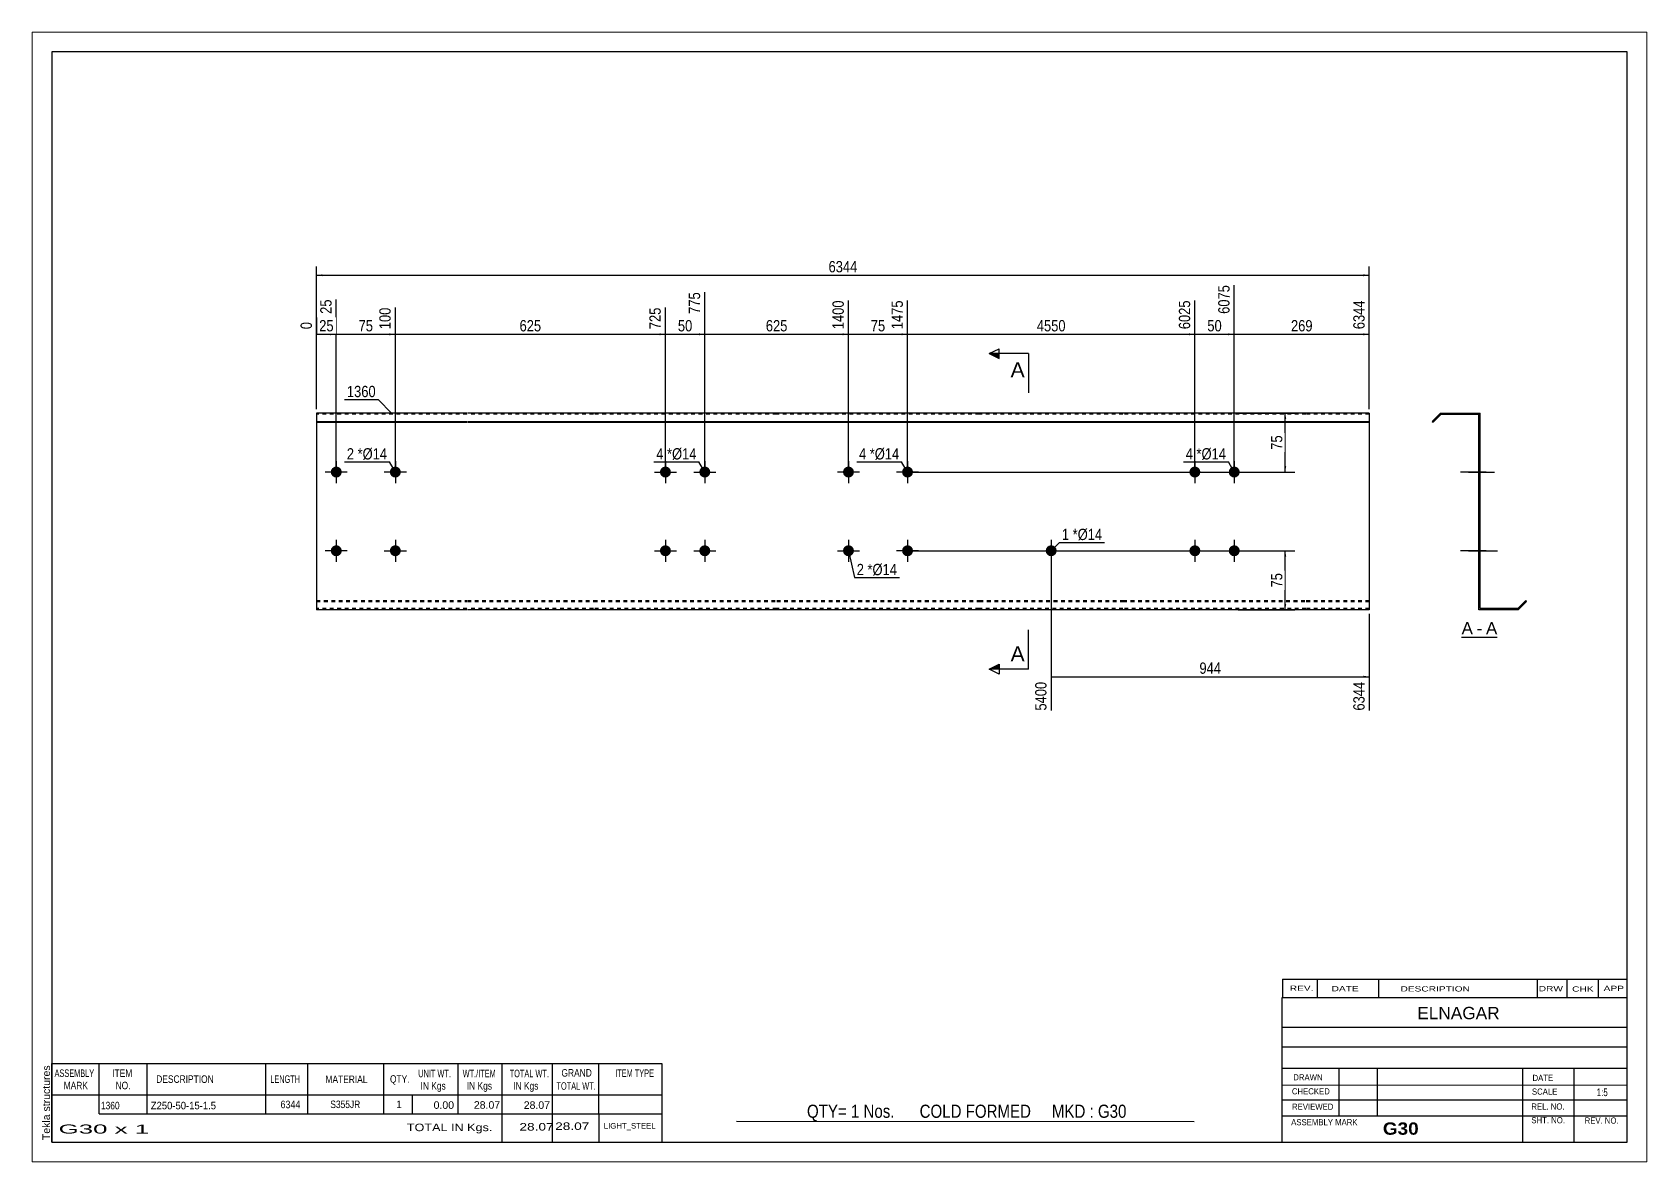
# Paper-space layout 'Layout1' of a CAD drawing. Header units: millimetres. Extents: x 0 to 410, y 0 to 287.
# The model-space entities are those that its viewports show. They can reach past a viewport. Long polylines and large blocks are cut down to what shows.
import ezdxf

# ---------------------------------------------------------------- set-up
doc = ezdxf.new("R2010")
doc.units = ezdxf.units.MM
doc.linetypes.add('DXK_LINE_DOT1', pattern=[1.8814, 0.9407, -0.9407])
doc.layers.add('Viewport layer', color=7, linetype='Continuous', plot=False)
doc.styles.add('Arial', font='ARIAL.TTF', dxfattribs={"height": 0.2})
doc.styles.add('Arial Bold', font='ARIALBD.TTF', dxfattribs={"height": 0.2})
doc.styles.add('Arial Narrow', font='ARIALN.TTF', dxfattribs={"height": 0.2})

# ---------------------------------------------------------------- blocks, each defined once
blk = doc.blocks.new('Unknown-629090325-1647')
at = {"color": 5, "linetype": 'Continuous'}
for p, q in [((332.8, 116.75), (-67.2, 116.75)), ((-67.2, 116.75), (-67.2, -160.25)), ((332.8, -160.25), (332.8, 116.75)), ((-67.2, -160.25), (332.8, -160.25))]:
    blk.add_line(p, q, dxfattribs=at)
at = {"color": 174, "linetype": 'Continuous', "style": 'Arial'}
blk.add_text('Tekla structures', height=1.9102, rotation=90, dxfattribs=at).set_placement((-67.7, -159.75))
blk = doc.blocks.new('Unknown-629090325-12 - 1232')
at = {"color": 7, "linetype": 'Continuous'}
blk.add_line((290.8, -31.95), (299.83, -31.95), dxfattribs=at)
at = {"color": 0, "linetype": 'Continuous'}
blk.add_wipeout([(293.65, -31.2), (293.65, -28), (290.8, -28), (290.8, -31.2)], dxfattribs=at)
blk.add_wipeout([(296.03, -31.2), (296.03, -28), (294.61, -28), (294.61, -31.2)], dxfattribs=at)
at = {"color": 96, "linetype": 'Continuous', "style": 'Arial'}
blk.add_text('A', height=3.06, dxfattribs=at).set_placement((290.8, -31.2))
at = {"color": 0, "linetype": 'Continuous'}
blk.add_wipeout([(299.83, -31.2), (299.83, -28), (296.99, -28), (296.99, -31.2)], dxfattribs=at)
at = {"color": 96, "linetype": 'Continuous', "style": 'Arial'}
for s, p in [('A', (296.99, -31.2)), ('-', (294.61, -31.2))]:
    blk.add_text(s, height=3.06, dxfattribs=at).set_placement(p)
blk = doc.blocks.new('Bolt-629090325-1223 - 1203')
at = {"linetype": 'Continuous'}
blk.add_hatch(color=3, dxfattribs=at).paths.add_polyline_path([(21.4, 10, -1), (18.6, 10, -1)])
at = {"color": 3, "linetype": 'Continuous'}
for p, q in [((20, 12.8), (20, 7.2)), ((22.8, 10), (17.2, 10))]:
    blk.add_line(p, q, dxfattribs=at)
blk = doc.blocks.new('Part-629090325-1218 - 1203')
at = {"color": 2, "linetype": 'Continuous'}
for p, q in [((0, 25), (0, -25)), ((38.19, 25), (0, 25)), ((70.29, 25), (38.29, 25)), ((116.78, 25), (70.39, 25)), ((168.27, 25), (116.88, 25)), ((204.76, 25), (168.37, 25)), ((251.25, 25), (204.86, 25)), ((267.35, 25), (251.35, 25)), ((267.35, 25), (267.35, -25)), ((0, 22.88), (38.19, 22.88)), ((0, 22.67), (38.19, 22.67)), ((38.29, 22.88), (70.29, 22.88)), ((38.29, 22.67), (70.29, 22.67)), ((70.39, 22.88), (116.78, 22.88)), ((70.39, 22.67), (116.78, 22.67)), ((116.88, 22.88), (168.27, 22.88)), ((116.88, 22.67), (168.27, 22.67)), ((168.37, 22.88), (204.76, 22.88)), ((168.37, 22.67), (204.76, 22.67)), ((204.86, 22.88), (251.25, 22.88)), ((204.86, 22.67), (251.25, 22.67)), ((251.35, 22.88), (267.35, 22.88)), ((251.35, 22.67), (267.35, 22.67)), ((38.19, -25), (0, -25)), ((70.29, -25), (38.29, -25)), ((116.78, -25), (70.39, -25)), ((168.27, -25), (116.88, -25)), ((204.76, -25), (168.37, -25)), ((251.25, -25), (204.86, -25)), ((267.35, -25), (251.35, -25))]:
    blk.add_line(p, q, dxfattribs=at)
at = {"color": 7, "linetype": 'DXK_LINE_DOT1'}
for p, q in [((38.19, 24.7), (0, 24.7)), ((70.29, 24.7), (38.29, 24.7)), ((116.78, 24.7), (70.39, 24.7)), ((168.27, 24.7), (116.88, 24.7)), ((204.76, 24.7), (168.37, 24.7)), ((251.25, 24.7), (204.86, 24.7)), ((267.35, 24.7), (251.35, 24.7)), ((0, -22.67), (38.19, -22.67)), ((0, -22.88), (38.19, -22.88)), ((38.29, -22.67), (70.29, -22.67)), ((38.29, -22.88), (70.29, -22.88)), ((70.39, -22.67), (116.78, -22.67)), ((70.39, -22.88), (116.78, -22.88)), ((116.88, -22.67), (168.27, -22.67)), ((116.88, -22.88), (168.27, -22.88)), ((168.37, -22.67), (204.76, -22.67)), ((168.37, -22.88), (204.76, -22.88)), ((204.86, -22.67), (251.25, -22.67)), ((204.86, -22.88), (251.25, -22.88)), ((251.35, -22.67), (267.35, -22.67)), ((251.35, -22.88), (267.35, -22.88)), ((38.19, -24.7), (0, -24.7)), ((70.29, -24.7), (38.29, -24.7)), ((116.78, -24.7), (70.39, -24.7)), ((168.27, -24.7), (116.88, -24.7)), ((204.76, -24.7), (168.37, -24.7)), ((251.25, -24.7), (204.86, -24.7)), ((267.35, -24.7), (251.35, -24.7))]:
    blk.add_line(p, q, dxfattribs=at)
blk = doc.blocks.new('Bolt-629090325-1219 - 1203')
at = {"linetype": 'Continuous'}
for points in [[(89.99, 10, -1), (87.19, 10, -1)], [(99.99, 10, -1), (97.19, 10, -1)], [(89.99, -10, -1), (87.19, -10, -1)], [(99.99, -10, -1), (97.19, -10, -1)]]:
    blk.add_hatch(color=3, dxfattribs=at).paths.add_polyline_path(points)
at = {"color": 3, "linetype": 'Continuous'}
for p, q in [((88.59, 12.8), (88.59, 7.2)), ((98.59, 12.8), (98.59, 7.2)), ((85.79, 10), (91.39, 10)), ((95.79, 10), (101.39, 10)), ((88.59, -7.2), (88.59, -12.8)), ((98.59, -7.2), (98.59, -12.8)), ((85.79, -10), (91.39, -10)), ((95.79, -10), (101.39, -10))]:
    blk.add_line(p, q, dxfattribs=at)
blk = doc.blocks.new('Bolt-629090325-1220 - 1203')
at = {"linetype": 'Continuous'}
blk.add_hatch(color=3, dxfattribs=at).paths.add_polyline_path([(21.4, -10, -1), (18.6, -10, -1)])
at = {"color": 3, "linetype": 'Continuous'}
for p, q in [((20, -7.2), (20, -12.8)), ((17.2, -10), (22.8, -10))]:
    blk.add_line(p, q, dxfattribs=at)
blk = doc.blocks.new('Bolt-629090325-1221 - 1203')
at = {"linetype": 'Continuous'}
blk.add_hatch(color=3, dxfattribs=at).paths.add_polyline_path([(136.48, -10, -1), (133.68, -10, -1)])
at = {"color": 3, "linetype": 'Continuous'}
for p, q in [((135.08, -7.2), (135.08, -12.8)), ((132.28, -10), (137.88, -10))]:
    blk.add_line(p, q, dxfattribs=at)
blk = doc.blocks.new('Bolt-629090325-1222 - 1203')
at = {"linetype": 'Continuous'}
blk.add_hatch(color=3, dxfattribs=at).paths.add_polyline_path([(136.48, 10, -1), (133.68, 10, -1)])
at = {"color": 3, "linetype": 'Continuous'}
for p, q in [((135.08, 12.8), (135.08, 7.2)), ((137.88, 10), (132.28, 10))]:
    blk.add_line(p, q, dxfattribs=at)
blk = doc.blocks.new('Bolt-629090325-1224 - 1203')
at = {"linetype": 'Continuous'}
for points in [[(6.4, -10, -1), (3.6, -10, -1)], [(151.48, -10, -1), (148.68, -10, -1)]]:
    blk.add_hatch(color=3, dxfattribs=at).paths.add_polyline_path(points)
at = {"color": 3, "linetype": 'Continuous'}
for p, q in [((5, -7.2), (5, -12.8)), ((150.08, -7.2), (150.08, -12.8)), ((7.8, -10), (2.2, -10)), ((152.88, -10), (147.28, -10))]:
    blk.add_line(p, q, dxfattribs=at)
blk = doc.blocks.new('Bolt-629090325-1225 - 1203')
at = {"linetype": 'Continuous'}
for points in [[(6.4, 10, -1), (3.6, 10, -1)], [(151.48, 10, -1), (148.68, 10, -1)]]:
    blk.add_hatch(color=3, dxfattribs=at).paths.add_polyline_path(points)
at = {"color": 3, "linetype": 'Continuous'}
for p, q in [((5, 12.8), (5, 7.2)), ((150.08, 12.8), (150.08, 7.2)), ((7.8, 10), (2.2, 10)), ((152.88, 10), (147.28, 10))]:
    blk.add_line(p, q, dxfattribs=at)
blk = doc.blocks.new('Bolt-629090325-1226 - 1203')
at = {"linetype": 'Continuous'}
for points in [[(224.45, 10, -1), (221.65, 10, -1)], [(234.45, 10, -1), (231.65, 10, -1)], [(224.45, -10, -1), (221.65, -10, -1)], [(234.45, -10, -1), (231.65, -10, -1)]]:
    blk.add_hatch(color=3, dxfattribs=at).paths.add_polyline_path(points)
at = {"color": 3, "linetype": 'Continuous'}
for p, q in [((223.05, 12.8), (223.05, 7.2)), ((233.05, 12.8), (233.05, 7.2)), ((220.25, 10), (225.85, 10)), ((230.25, 10), (235.85, 10)), ((223.05, -7.2), (223.05, -12.8)), ((233.05, -7.2), (233.05, -12.8)), ((220.25, -10), (225.85, -10)), ((230.25, -10), (235.85, -10))]:
    blk.add_line(p, q, dxfattribs=at)
blk = doc.blocks.new('Bolt-629090325-1227 - 1203')
at = {"linetype": 'Continuous'}
blk.add_hatch(color=3, dxfattribs=at).paths.add_polyline_path([(187.96, -10, -1), (185.16, -10, -1)])
at = {"color": 3, "linetype": 'Continuous'}
for p, q in [((186.56, -7.2), (186.56, -12.8)), ((183.76, -10), (189.36, -10))]:
    blk.add_line(p, q, dxfattribs=at)
blk = doc.blocks.new('Bolt-629090325-1240 - 1232')
at = {"linetype": 'Continuous'}
blk.add_hatch(color=3, dxfattribs=at).paths.add_polyline_path([(295.47, -11.4), (295.47, -8.6), (295.17, -8.6), (295.17, -11.4)])
blk.add_hatch(color=3, dxfattribs=at).paths.add_polyline_path([(295.47, -11.4), (295.47, -8.6), (295.17, -8.6), (295.17, -11.4)])
at = {"color": 3, "linetype": 'Continuous'}
for p, q in [((297.07, -10), (290.47, -10)), ((297.07, -10), (290.47, -10)), ((295.47, -8.6), (295.17, -8.6)), ((295.47, -8.6), (295.17, -8.6)), ((295.47, -11.4), (295.17, -11.4)), ((295.47, -11.4), (295.17, -11.4))]:
    blk.add_line(p, q, dxfattribs=at)
blk = doc.blocks.new('Part-629090325-1234 - 1232')
at = {"color": 2, "linetype": 'Continuous'}
for p, q in [((285.47, 25), (283.35, 22.88)), ((283.56, 22.67), (285.59, 24.7)), ((285.47, 25), (295.47, 25)), ((285.59, 24.7), (295.17, 24.7)), ((295.17, -25), (295.17, 24.7)), ((295.47, -24.7), (295.47, 25)), ((283.35, 22.88), (283.56, 22.67)), ((305.04, -24.7), (307.08, -22.67)), ((305.17, -25), (307.29, -22.88)), ((307.29, -22.88), (307.08, -22.67)), ((305.17, -25), (295.17, -25)), ((305.04, -24.7), (295.47, -24.7))]:
    blk.add_line(p, q, dxfattribs=at)
blk = doc.blocks.new('Bolt-629090325-1235 - 1232')
at = {"linetype": 'Continuous'}
for points in [[(295.47, 8.6), (295.47, 11.4), (295.17, 11.4), (295.17, 8.6)], [(295.47, 8.6), (295.47, 11.4), (295.17, 11.4), (295.17, 8.6)], [(295.47, -11.4), (295.47, -8.6), (295.17, -8.6), (295.17, -11.4)], [(295.47, -11.4), (295.47, -8.6), (295.17, -8.6), (295.17, -11.4)]]:
    blk.add_hatch(color=3, dxfattribs=at).paths.add_polyline_path(points)
at = {"color": 3, "linetype": 'Continuous'}
for p, q in [((292.57, 10), (299.17, 10)), ((292.57, 10), (299.17, 10)), ((295.17, 11.4), (295.47, 11.4)), ((295.17, 11.4), (295.47, 11.4)), ((295.17, 8.6), (295.47, 8.6)), ((295.17, 8.6), (295.47, 8.6)), ((292.57, -10), (299.17, -10)), ((292.57, -10), (299.17, -10)), ((295.17, -8.6), (295.47, -8.6)), ((295.17, -8.6), (295.47, -8.6)), ((295.17, -11.4), (295.47, -11.4)), ((295.17, -11.4), (295.47, -11.4))]:
    blk.add_line(p, q, dxfattribs=at)
blk = doc.blocks.new('Bolt-629090325-1236 - 1232')
at = {"linetype": 'Continuous'}
blk.add_hatch(color=3, dxfattribs=at).paths.add_polyline_path([(295.47, -11.4), (295.47, -8.6), (295.17, -8.6), (295.17, -11.4)])
at = {"color": 3, "linetype": 'Continuous'}
for p, q in [((293.27, -10), (299.87, -10)), ((295.17, -8.6), (295.47, -8.6)), ((295.17, -11.4), (295.47, -11.4))]:
    blk.add_line(p, q, dxfattribs=at)
blk = doc.blocks.new('Bolt-629090325-1237 - 1232')
at = {"linetype": 'Continuous'}
blk.add_hatch(color=3, dxfattribs=at).paths.add_polyline_path([(295.47, -11.4), (295.47, -8.6), (295.17, -8.6), (295.17, -11.4)])
at = {"color": 3, "linetype": 'Continuous'}
for p, q in [((293.27, -10), (299.87, -10)), ((295.17, -8.6), (295.47, -8.6)), ((295.17, -11.4), (295.47, -11.4))]:
    blk.add_line(p, q, dxfattribs=at)
blk = doc.blocks.new('Bolt-629090325-1238 - 1232')
at = {"linetype": 'Continuous'}
blk.add_hatch(color=3, dxfattribs=at).paths.add_polyline_path([(295.47, 8.6), (295.47, 11.4), (295.17, 11.4), (295.17, 8.6)])
at = {"color": 3, "linetype": 'Continuous'}
for p, q in [((297.07, 10), (290.47, 10)), ((295.47, 11.4), (295.17, 11.4)), ((295.47, 8.6), (295.17, 8.6))]:
    blk.add_line(p, q, dxfattribs=at)
blk = doc.blocks.new('Bolt-629090325-1239 - 1232')
at = {"linetype": 'Continuous'}
blk.add_hatch(color=3, dxfattribs=at).paths.add_polyline_path([(295.47, 8.6), (295.47, 11.4), (295.17, 11.4), (295.17, 8.6)])
at = {"color": 3, "linetype": 'Continuous'}
for p, q in [((297.07, 10), (290.47, 10)), ((295.47, 11.4), (295.17, 11.4)), ((295.47, 8.6), (295.17, 8.6))]:
    blk.add_line(p, q, dxfattribs=at)
blk = doc.blocks.new('Bolt-629090325-1241 - 1232')
at = {"linetype": 'Continuous'}
blk.add_hatch(color=3, dxfattribs=at).paths.add_polyline_path([(295.47, 8.6), (295.47, 11.4), (295.17, 11.4), (295.17, 8.6)])
blk.add_hatch(color=3, dxfattribs=at).paths.add_polyline_path([(295.47, 8.6), (295.47, 11.4), (295.17, 11.4), (295.17, 8.6)])
at = {"color": 3, "linetype": 'Continuous'}
for p, q in [((297.07, 10), (290.47, 10)), ((297.07, 10), (290.47, 10)), ((295.47, 11.4), (295.17, 11.4)), ((295.47, 11.4), (295.17, 11.4)), ((295.47, 8.6), (295.17, 8.6)), ((295.47, 8.6), (295.17, 8.6))]:
    blk.add_line(p, q, dxfattribs=at)
blk = doc.blocks.new('Bolt-629090325-1242 - 1232')
at = {"linetype": 'Continuous'}
for points in [[(295.47, 8.6), (295.47, 11.4), (295.17, 11.4), (295.17, 8.6)], [(295.47, 8.6), (295.47, 11.4), (295.17, 11.4), (295.17, 8.6)], [(295.47, -11.4), (295.47, -8.6), (295.17, -8.6), (295.17, -11.4)], [(295.47, -11.4), (295.47, -8.6), (295.17, -8.6), (295.17, -11.4)]]:
    blk.add_hatch(color=3, dxfattribs=at).paths.add_polyline_path(points)
at = {"color": 3, "linetype": 'Continuous'}
for p, q in [((292.57, 10), (299.17, 10)), ((292.57, 10), (299.17, 10)), ((295.17, 11.4), (295.47, 11.4)), ((295.17, 11.4), (295.47, 11.4)), ((295.17, 8.6), (295.47, 8.6)), ((295.17, 8.6), (295.47, 8.6)), ((292.57, -10), (299.17, -10)), ((292.57, -10), (299.17, -10)), ((295.17, -8.6), (295.47, -8.6)), ((295.17, -8.6), (295.47, -8.6)), ((295.17, -11.4), (295.47, -11.4)), ((295.17, -11.4), (295.47, -11.4))]:
    blk.add_line(p, q, dxfattribs=at)
blk = doc.blocks.new('Bolt-629090325-1243 - 1232')
at = {"linetype": 'Continuous'}
blk.add_hatch(color=3, dxfattribs=at).paths.add_polyline_path([(295.47, -11.4), (295.47, -8.6), (295.17, -8.6), (295.17, -11.4)])
at = {"color": 3, "linetype": 'Continuous'}
for p, q in [((293.27, -10), (299.87, -10)), ((295.17, -8.6), (295.47, -8.6)), ((295.17, -11.4), (295.47, -11.4))]:
    blk.add_line(p, q, dxfattribs=at)
blk = doc.blocks.new('StraightDimension-629090325-1254 - 1203')
at = {"linetype": 'Continuous'}
blk.add_hatch(color=7, dxfattribs=at).paths.add_polyline_path([(265.85, 45.25), (267.35, 45), (265.85, 44.75)])
at = {"color": 7, "linetype": 'Continuous'}
for p, q in [((233.05, 11), (233.05, 57.51)), ((267.35, 26), (267.35, 53.61)), ((233.05, 45), (267.35, 45))]:
    blk.add_line(p, q, dxfattribs=at)
at = {"color": 0, "linetype": 'Continuous'}
blk.add_wipeout([(266.75, 54.21), (262.55, 54.21), (262.55, 45.7), (266.75, 45.7)], dxfattribs=at)
at = {"color": 0}
blk.add_wipeout([(253.54, 45.15), (253.54, 49.35), (246.86, 49.35), (246.86, 45.15)], dxfattribs=at)
at = {"color": 3, "linetype": 'Continuous', "style": 'Arial Narrow'}
blk.add_text('6344', height=2.863, rotation=90.0002, dxfattribs=at).set_placement((266.15, 46.3))
at = {"color": 3, "style": 'Arial Narrow'}
blk.add_text('269', height=2.863, dxfattribs=at).set_placement((247.46, 45.75))
blk = doc.blocks.new('StraightDimension-629090325-1304 - 1203')
at = {"linetype": 'Continuous'}
for points in [[(245.75, 23.5), (246, 25), (246.25, 23.5)], [(246.25, 11.5), (246, 10), (245.75, 11.5)]]:
    blk.add_hatch(color=7, dxfattribs=at).paths.add_polyline_path(points)
at = {"color": 7, "linetype": 'Continuous'}
for p, q in [((234.05, 25), (248.4, 25)), ((246, 10), (246, 25)), ((151.08, 10), (248.4, 10))]:
    blk.add_line(p, q, dxfattribs=at)
at = {"color": 0}
blk.add_wipeout([(245.85, 19.93), (241.65, 19.93), (241.65, 15.07), (245.85, 15.07)], dxfattribs=at)
at = {"color": 3, "style": 'Arial Narrow'}
blk.add_text('75', height=2.863, rotation=90.0002, dxfattribs=at).set_placement((245.25, 15.67))
blk = doc.blocks.new('StraightDimension-629090325-1255 - 1203')
at = {"linetype": 'Continuous'}
blk.add_hatch(color=7, dxfattribs=at).paths.add_polyline_path([(231.55, 45.25), (233.05, 45), (231.55, 44.75)])
at = {"color": 7, "linetype": 'Continuous'}
for p, q in [((233.05, 11), (233.05, 57.51)), ((223.05, 11), (223.05, 53.61)), ((223.05, 45), (233.05, 45))]:
    blk.add_line(p, q, dxfattribs=at)
at = {"color": 0}
blk.add_wipeout([(230.48, 45.15), (230.48, 49.35), (225.62, 49.35), (225.62, 45.15)], dxfattribs=at)
at = {"color": 0, "linetype": 'Continuous'}
blk.add_wipeout([(232.45, 58.11), (228.25, 58.11), (228.25, 49.6), (232.45, 49.6)], dxfattribs=at)
at = {"color": 3, "linetype": 'Continuous', "style": 'Arial Narrow'}
blk.add_text('6075', height=2.863, rotation=90.0002, dxfattribs=at).set_placement((231.85, 50.2))
at = {"color": 3, "style": 'Arial Narrow'}
blk.add_text('50', height=2.863, dxfattribs=at).set_placement((226.22, 45.75))
blk = doc.blocks.new('StraightDimension-629090325-1256 - 1203')
at = {"linetype": 'Continuous'}
blk.add_hatch(color=7, dxfattribs=at).paths.add_polyline_path([(221.55, 45.25), (223.05, 45), (221.55, 44.75)])
at = {"color": 7, "linetype": 'Continuous'}
for p, q in [((150.08, 11), (150.08, 53.61)), ((223.05, 11), (223.05, 53.61)), ((150.08, 45), (223.05, 45))]:
    blk.add_line(p, q, dxfattribs=at)
at = {"color": 0, "linetype": 'Continuous'}
blk.add_wipeout([(222.45, 54.21), (218.25, 54.21), (218.25, 45.7), (222.45, 45.7)], dxfattribs=at)
at = {"color": 0}
blk.add_wipeout([(190.82, 45.15), (190.82, 49.35), (182.31, 49.35), (182.31, 45.15)], dxfattribs=at)
at = {"color": 3, "linetype": 'Continuous', "style": 'Arial Narrow'}
blk.add_text('6025', height=2.863, rotation=90.0002, dxfattribs=at).set_placement((221.85, 46.3))
at = {"color": 3, "style": 'Arial Narrow'}
blk.add_text('4550', height=2.863, dxfattribs=at).set_placement((182.91, 45.75))
blk = doc.blocks.new('StraightDimension-629090325-1257 - 1203')
at = {"linetype": 'Continuous'}
blk.add_hatch(color=7, dxfattribs=at).paths.add_polyline_path([(148.58, 45.25), (150.08, 45), (148.58, 44.75)])
at = {"color": 7, "linetype": 'Continuous'}
for p, q in [((135.08, 11), (135.08, 53.61)), ((150.08, 11), (150.08, 53.61)), ((135.08, 45), (150.08, 45))]:
    blk.add_line(p, q, dxfattribs=at)
at = {"color": 0}
blk.add_wipeout([(145, 45.15), (145, 49.35), (140.15, 49.35), (140.15, 45.15)], dxfattribs=at)
at = {"color": 0, "linetype": 'Continuous'}
blk.add_wipeout([(149.48, 54.21), (145.28, 54.21), (145.28, 45.7), (149.48, 45.7)], dxfattribs=at)
at = {"color": 3, "linetype": 'Continuous', "style": 'Arial Narrow'}
blk.add_text('1475', height=2.863, rotation=90.0002, dxfattribs=at).set_placement((148.88, 46.3))
at = {"color": 3, "style": 'Arial Narrow'}
blk.add_text('75', height=2.863, dxfattribs=at).set_placement((140.75, 45.75))
blk = doc.blocks.new('StraightDimension-629090325-1258 - 1203')
at = {"linetype": 'Continuous'}
blk.add_hatch(color=7, dxfattribs=at).paths.add_polyline_path([(133.58, 45.25), (135.08, 45), (133.58, 44.75)])
at = {"color": 7, "linetype": 'Continuous'}
for p, q in [((98.59, 11), (98.59, 55.68)), ((135.08, 11), (135.08, 53.61)), ((98.59, 45), (135.08, 45))]:
    blk.add_line(p, q, dxfattribs=at)
at = {"color": 0, "linetype": 'Continuous'}
blk.add_wipeout([(134.48, 54.21), (130.28, 54.21), (130.28, 45.7), (134.48, 45.7)], dxfattribs=at)
at = {"color": 0}
blk.add_wipeout([(120.17, 45.15), (120.17, 49.35), (113.49, 49.35), (113.49, 45.15)], dxfattribs=at)
at = {"color": 3, "linetype": 'Continuous', "style": 'Arial Narrow'}
blk.add_text('1400', height=2.863, rotation=90.0002, dxfattribs=at).set_placement((133.88, 46.3))
at = {"color": 3, "style": 'Arial Narrow'}
blk.add_text('625', height=2.863, dxfattribs=at).set_placement((114.09, 45.75))
blk = doc.blocks.new('StraightDimension-629090325-1259 - 1203')
at = {"linetype": 'Continuous'}
blk.add_hatch(color=7, dxfattribs=at).paths.add_polyline_path([(97.09, 45.25), (98.59, 45), (97.09, 44.75)])
at = {"color": 7, "linetype": 'Continuous'}
for p, q in [((98.59, 11), (98.59, 55.68)), ((88.59, 11), (88.59, 51.78)), ((88.59, 45), (98.59, 45))]:
    blk.add_line(p, q, dxfattribs=at)
at = {"color": 0}
blk.add_wipeout([(96.02, 45.15), (96.02, 49.35), (91.16, 49.35), (91.16, 45.15)], dxfattribs=at)
at = {"color": 0, "linetype": 'Continuous'}
blk.add_wipeout([(97.99, 56.28), (93.79, 56.28), (93.79, 49.6), (97.99, 49.6)], dxfattribs=at)
at = {"color": 3, "linetype": 'Continuous', "style": 'Arial Narrow'}
blk.add_text('775', height=2.863, rotation=90.0002, dxfattribs=at).set_placement((97.39, 50.2))
at = {"color": 3, "style": 'Arial Narrow'}
blk.add_text('50', height=2.863, dxfattribs=at).set_placement((91.76, 45.75))
blk = doc.blocks.new('StraightDimension-629090325-1260 - 1203')
at = {"linetype": 'Continuous'}
blk.add_hatch(color=7, dxfattribs=at).paths.add_polyline_path([(87.09, 45.25), (88.59, 45), (87.09, 44.75)])
at = {"color": 7, "linetype": 'Continuous'}
for p, q in [((20, 11), (20, 51.78)), ((88.59, 11), (88.59, 51.78)), ((20, 45), (88.59, 45))]:
    blk.add_line(p, q, dxfattribs=at)
at = {"color": 0}
blk.add_wipeout([(57.64, 45.15), (57.64, 49.35), (50.95, 49.35), (50.95, 45.15)], dxfattribs=at)
at = {"color": 0, "linetype": 'Continuous'}
blk.add_wipeout([(87.99, 52.38), (83.79, 52.38), (83.79, 45.7), (87.99, 45.7)], dxfattribs=at)
at = {"color": 3, "linetype": 'Continuous', "style": 'Arial Narrow'}
blk.add_text('725', height=2.863, rotation=90.0002, dxfattribs=at).set_placement((87.39, 46.3))
at = {"color": 3, "style": 'Arial Narrow'}
blk.add_text('625', height=2.863, dxfattribs=at).set_placement((51.55, 45.75))
blk = doc.blocks.new('StraightDimension-629090325-1261 - 1203')
at = {"linetype": 'Continuous'}
blk.add_hatch(color=7, dxfattribs=at).paths.add_polyline_path([(18.5, 45.25), (20, 45), (18.5, 44.75)])
at = {"color": 7, "linetype": 'Continuous'}
for p, q in [((5, 11), (5, 53.86)), ((20, 11), (20, 51.78)), ((5, 45), (20, 45))]:
    blk.add_line(p, q, dxfattribs=at)
at = {"color": 0}
blk.add_wipeout([(14.93, 45.15), (14.93, 49.35), (10.07, 49.35), (10.07, 45.15)], dxfattribs=at)
at = {"color": 0, "linetype": 'Continuous'}
blk.add_wipeout([(19.4, 52.38), (15.2, 52.38), (15.2, 45.7), (19.4, 45.7)], dxfattribs=at)
at = {"color": 3, "linetype": 'Continuous', "style": 'Arial Narrow'}
blk.add_text('100', height=2.863, rotation=90.0002, dxfattribs=at).set_placement((18.8, 46.3))
at = {"color": 3, "style": 'Arial Narrow'}
blk.add_text('75', height=2.863, dxfattribs=at).set_placement((10.67, 45.75))
blk = doc.blocks.new('StraightDimension-629090325-1262 - 1203')
at = {"linetype": 'Continuous'}
blk.add_hatch(color=7, dxfattribs=at).paths.add_polyline_path([(3.5, 45.25), (5, 45), (3.5, 44.75)])
at = {"color": 7, "linetype": 'Continuous'}
for p, q in [((5, 11), (5, 53.86)), ((0, 26), (0, 48.13)), ((0, 45), (5, 45))]:
    blk.add_line(p, q, dxfattribs=at)
at = {"color": 0}
blk.add_wipeout([(4.93, 45.15), (4.93, 49.35), (0.07, 49.35), (0.07, 45.15)], dxfattribs=at)
at = {"color": 0, "linetype": 'Continuous'}
blk.add_wipeout([(4.4, 54.46), (0.2, 54.46), (0.2, 49.6), (4.4, 49.6)], dxfattribs=at)
blk.add_wipeout([(-0.6, 48.73), (-4.8, 48.73), (-4.8, 45.7), (-0.6, 45.7)], dxfattribs=at)
at = {"color": 3, "linetype": 'Continuous', "style": 'Arial Narrow'}
for s, height, p in [('25', 2.863, (3.8, 50.2)), ('0', 2.86, (-1.2, 46.3))]:
    blk.add_text(s, height=height, rotation=90.0002, dxfattribs=at).set_placement(p)
at = {"color": 3, "style": 'Arial Narrow'}
blk.add_text('25', height=2.863, dxfattribs=at).set_placement((0.67, 45.75))
blk = doc.blocks.new('StraightDimension-629090325-1299 - 1203')
at = {"linetype": 'Continuous'}
blk.add_hatch(color=7, dxfattribs=at).paths.add_polyline_path([(265.85, -41.75), (267.35, -42), (265.85, -42.25)])
at = {"color": 7, "linetype": 'Continuous'}
for p, q in [((186.56, -11), (186.56, -50.61)), ((267.35, -26), (267.35, -50.61)), ((186.56, -42), (267.35, -42))]:
    blk.add_line(p, q, dxfattribs=at)
at = {"color": 0}
blk.add_wipeout([(230.3, -41.85), (230.3, -37.65), (223.61, -37.65), (223.61, -41.85)], dxfattribs=at)
at = {"color": 0, "linetype": 'Continuous'}
for points in [[(185.96, -42.7), (181.76, -42.7), (181.76, -51.21), (185.96, -51.21)], [(266.75, -42.7), (262.55, -42.7), (262.55, -51.21), (266.75, -51.21)]]:
    blk.add_wipeout(points, dxfattribs=at)
at = {"color": 3, "style": 'Arial Narrow'}
blk.add_text('944', height=2.863, dxfattribs=at).set_placement((224.21, -41.25))
at = {"color": 3, "linetype": 'Continuous', "style": 'Arial Narrow'}
for s, p in [('5400', (185.36, -50.61)), ('6344', (266.15, -50.61))]:
    blk.add_text(s, height=2.863, rotation=90.0002, dxfattribs=at).set_placement(p)
blk = doc.blocks.new('StraightDimension-629090325-1310 - 1203')
at = {"linetype": 'Continuous'}
for points in [[(245.75, -11.5), (246, -10), (246.25, -11.5)], [(246.25, -23.5), (246, -25), (245.75, -23.5)]]:
    blk.add_hatch(color=7, dxfattribs=at).paths.add_polyline_path(points)
at = {"color": 7, "linetype": 'Continuous'}
for p, q in [((151.08, -10), (248.4, -10)), ((246, -25), (246, -10)), ((234.05, -25), (248.4, -25))]:
    blk.add_line(p, q, dxfattribs=at)
at = {"color": 0}
blk.add_wipeout([(245.85, -15.07), (241.65, -15.07), (241.65, -19.93), (245.85, -19.93)], dxfattribs=at)
at = {"color": 3, "style": 'Arial Narrow'}
blk.add_text('75', height=2.863, rotation=90.0002, dxfattribs=at).set_placement((245.25, -19.33))
blk = doc.blocks.new('StraightDimension-629090325-1317 - 1203')
at = {"linetype": 'Continuous'}
for points in [[(1.5, 59.75), (0, 60), (1.5, 60.25)], [(265.85, 60.25), (267.35, 60), (265.85, 59.75)]]:
    blk.add_hatch(color=7, dxfattribs=at).paths.add_polyline_path(points)
at = {"color": 7, "linetype": 'Continuous'}
for p, q in [((0, 26), (0, 62.25)), ((267.35, 26), (267.35, 62.25)), ((0, 60), (267.35, 60))]:
    blk.add_line(p, q, dxfattribs=at)
at = {"color": 0}
blk.add_wipeout([(137.93, 60.15), (137.93, 64.35), (129.42, 64.35), (129.42, 60.15)], dxfattribs=at)
at = {"color": 3, "style": 'Arial Narrow'}
blk.add_text('6344', height=2.863, dxfattribs=at).set_placement((130.02, 60.75))
blk = doc.blocks.new('CBS_BOM-629090325-1673')
at = {"color": 7, "linetype": 'Continuous'}
for p, q in [((-67.23, -148.28), (-67.23, -140.28)), ((-67.23, -140.28), (87.69, -140.28)), ((-55.23, -148.28), (-55.23, -140.28)), ((-43.04, -148.28), (-43.04, -140.28)), ((-12.88, -148.28), (-12.88, -140.28)), ((-2.2, -148.28), (-2.2, -140.28)), ((17.12, -148.28), (17.12, -140.28)), ((35.92, -148.28), (35.92, -140.28)), ((47.13, -148.28), (47.13, -140.28)), ((59.92, -148.28), (59.92, -140.28)), ((71.67, -148.28), (71.67, -140.28)), ((87.69, -140.29), (87.69, -148.27)), ((-67.23, -148.28), (87.69, -148.28)), ((-67.23, -153.08), (-67.23, -148.28)), ((-55.23, -153.08), (-55.23, -148.28)), ((-43.04, -153.08), (-43.04, -148.28)), ((-12.88, -153.08), (-12.88, -148.28)), ((-2.2, -153.08), (-2.2, -148.28)), ((17.12, -153.08), (17.12, -148.28)), ((24.38, -153.08), (24.38, -148.28)), ((35.92, -153.08), (35.92, -148.28)), ((47.13, -153.08), (47.13, -148.28)), ((59.92, -153.08), (59.92, -148.28)), ((71.69, -153.08), (71.69, -148.28)), ((87.69, -148.28), (87.69, -153.08)), ((-67.23, -160.28), (-67.23, -153.1)), ((-55.23, -153.08), (87.69, -153.08)), ((47.13, -160.28), (47.13, -153.1)), ((59.92, -160.28), (59.92, -153.1)), ((71.73, -160.28), (71.73, -153.1)), ((87.69, -153.08), (87.69, -160.28)), ((-67.23, -160.28), (87.69, -160.28))]:
    blk.add_line(p, q, dxfattribs=at)
at = {"color": 3, "linetype": 'Continuous', "style": 'Arial'}
for s, height, width, p in [('ASSEMBLY', 1.91, 0.7, (-66.55, -143.71)), ('ITEM', 1.91, 0.8, (-51.9, -143.71)), ('DESCRIPTION', 1.9102, 0.8, (-40.72, -145.21)), ('LENGTH', 1.91, 0.7, (-11.77, -145.21)), ('MATERIAL', 1.91, 0.8, (2.25, -145.26)), ('QTY.', 1.91, 0.8, (18.64, -145.18)), ('UNIT WT.', 1.91, 0.7, (25.81, -143.78)), ('WT./ITEM', 1.91, 0.7, (37.1, -143.78)), ('TOTAL WT.', 1.91, 0.7, (49.04, -143.78)), ('GRAND', 1.91, 0.8, (62.19, -143.62)), ('ITEM TYPE', 1.91, 0.7, (75.83, -143.7)), ('MARK', 1.91, 0.8, (-64.23, -146.84)), ('NO.', 1.91, 0.8, (-51.05, -146.84)), ('IN Kgs', 1.91, 0.8, (26.39, -146.92)), ('IN Kgs', 1.91, 0.8, (38.14, -146.92)), ('IN Kgs', 1.91, 0.8, (49.93, -146.92)), ('TOTAL WT.', 1.91, 0.7, (60.93, -146.96))]:
    blk.add_text(s, height=height, dxfattribs=dict(at, width=width)).set_placement(p)
at = {"color": 7, "linetype": 'Continuous', "style": 'Arial'}
for s, height, width, p in [('1360', 1.91, 0.8, (-54.77, -151.93)), ('Z250-50-15-1.5', 1.9102, 0.9, (-42.1, -151.93)), ('6344', 1.91, 0.85, (-9.16, -151.65)), ('S355JR', 1.91, 0.8, (3.49, -151.62))]:
    blk.add_text(s, height=height, dxfattribs=dict(at, width=width)).set_placement(p)
for s, p in [('1', (20.21, -151.62)), ('0.00', (29.72, -151.81)), ('28.07', (39.94, -151.78)), ('28.07', (52.61, -151.81))]:
    blk.add_text(s, height=1.91, dxfattribs=at).set_placement(p)
at = {"color": 6, "linetype": 'Continuous', "style": 'Arial'}
for s, height, width, p in [('G30 x 1', 2.292, 2.05, (-65.51, -158.09)), ('TOTAL IN Kgs.', 1.9102, 1.2, (22.93, -157.48)), ('28.07', 1.91, 1.3, (51.52, -157.33)), ('28.07', 1.91, 1.3, (60.59, -157.17))]:
    blk.add_text(s, height=height, dxfattribs=dict(at, width=width)).set_placement(p)
blk.add_text('LIGHT_STEEL', height=1.4135, dxfattribs=at).set_placement((72.94, -156.83))
blk = doc.blocks.new('CBS_CALLOFF-629090325-1674')
at = {"color": 7, "linetype": 'Continuous'}
blk.add_line((106.68, -154.98), (222.91, -155), dxfattribs=at)
at = {"color": 3, "linetype": 'Continuous', "style": 'Arial Narrow'}
blk.add_text('QTY= 1 Nos.      COLD FORMED     MKD : G30', height=3.3405, dxfattribs=at).set_placement((124.54, -154.09))
blk = doc.blocks.new('CBS_NAME_BLOG-629090325-1675')
at = {"color": 7, "linetype": 'Continuous'}
for p, q in [((245.21, -123.5), (332.73, -123.5)), ((245.21, -160.21), (245.21, -123.5)), ((245.21, -131.04), (332.73, -131.04)), ((245.28, -136.09), (332.8, -136.09)), ((245.21, -141.46), (332.73, -141.46)), ((259.73, -153.57), (259.73, -141.47)), ((269.42, -153.54), (269.42, -141.47)), ((306.33, -160.21), (306.33, -141.48)), ((319.38, -160.21), (319.38, -141.47)), ((245.22, -145.76), (332.8, -145.74)), ((245.21, -149.51), (332.73, -149.51)), ((245.21, -153.55), (332.73, -153.55)), ((245.21, -160.25), (332.8, -160.25))]:
    blk.add_line(p, q, dxfattribs=at)
at = {"color": 3, "linetype": 'Continuous', "style": 'Arial'}
blk.add_text('ELNAGAR', height=3.133, dxfattribs=at).set_placement((279.53, -129.03))
at = {"color": 3, "linetype": 'Continuous'}
for s, height, style, width, p in [('DRAWN', 1.566, 'Arial', 0.9, (248.04, -144.57)), ('DATE', 1.566, 'Arial', 0.9, (308.8, -144.73)), ('CHECKED', 1.566, 'Arial', 0.9, (247.69, -148.14)), ('SCALE', 1.566, 'Arial', 0.9, (308.65, -148.21)), ('1:5', 1.957, 'Arial Narrow', 0.9, (325.1, -148.57)), ('REVIEWED', 1.566, 'Arial', 0.9, (247.73, -152.06)), ('REL. NO.', 1.566, 'Arial', 0.9, (308.51, -152.01)), ('ASSEMBLY MARK', 1.5663, 'Arial', 0.9, (247.51, -155.99)), ('G30', 3.131, 'Arial Bold', 1.1, (270.79, -158.39)), ('SHT. NO.', 1.566, 'Arial', 0.9, (308.51, -155.48)), ('REV. NO.', 1.566, 'Arial', 0.9, (322.03, -155.57))]:
    blk.add_text(s, height=height, dxfattribs=dict(at, style=style, width=width)).set_placement(p)
blk = doc.blocks.new('CBS_REVISION-629090325-1676')
at = {"color": 7, "linetype": 'Continuous'}
for p, q in [((245.29, -118.87), (332.79, -118.87)), ((245.29, -118.87), (245.29, -123.5)), ((254.09, -118.87), (254.09, -123.5)), ((269.68, -118.87), (269.68, -123.44)), ((309.94, -118.87), (309.94, -123.5)), ((317.48, -118.87), (317.48, -123.5)), ((325.43, -118.87), (325.43, -123.5)), ((245.29, -123.5), (332.79, -123.5))]:
    blk.add_line(p, q, dxfattribs=at)
at = {"color": 7, "style": 'Arial Narrow', "width": 1.7}
for s, height, p in [('REV.', 1.326, (247.15, -121.82)), ('DATE', 1.326, (257.78, -121.94)), ('DESCRIPTION', 1.3257, (275.26, -121.99)), ('DRW', 1.326, (310.37, -121.93)), ('CHK', 1.326, (318.86, -122.02)), ('APP', 1.326, (326.86, -121.87))]:
    blk.add_text(s, height=height, dxfattribs=at).set_placement(p)
blk = doc.blocks.new('MarkSet-629090325-1336 - 1203')
at = {"color": 0}
blk.add_wipeout([(139, -16.2), (139, -13.2), (137.18, -13.2), (137.18, -16.2)], dxfattribs=at)
blk.add_wipeout([(139, -16.2), (139, -13.2), (137.18, -13.2), (137.18, -16.2)], dxfattribs=at)
at = {"color": 7, "linetype": 'Continuous'}
blk.add_line((135.08, -10), (136.58, -16.8), dxfattribs=at)
at = {"color": 0}
blk.add_wipeout([(141.18, -16.2), (141.18, -13.2), (139.9, -13.2), (139.9, -16.2)], dxfattribs=at)
blk.add_wipeout([(141.18, -16.2), (141.18, -13.2), (139.9, -13.2), (139.9, -16.2)], dxfattribs=at)
at = {"color": 3, "style": 'Arial Narrow'}
blk.add_text('2', height=2.86, dxfattribs=at).set_placement((137.18, -16.2))
at = {"color": 0}
blk.add_wipeout([(147.4, -16.2), (147.4, -13.2), (141.18, -13.2), (141.18, -16.2)], dxfattribs=at)
blk.add_wipeout([(147.4, -16.2), (147.4, -13.2), (141.18, -13.2), (141.18, -16.2)], dxfattribs=at)
at = {"color": 7, "linetype": 'Continuous'}
blk.add_line((136.58, -16.8), (148, -16.8), dxfattribs=at)
at = {"color": 3, "style": 'Arial Narrow'}
for s, height, p in [('*', 2.86, (139.9, -16.2)), ('Ø14', 2.863, (141.18, -16.2))]:
    blk.add_text(s, height=height, dxfattribs=at).set_placement(p)
blk = doc.blocks.new('Mark-629090325-1346 - 1203')
at = {"color": 0}
blk.add_wipeout([(191.11, -7.28), (191.11, -4.28), (189.28, -4.28), (189.28, -7.28)], dxfattribs=at)
blk.add_wipeout([(191.11, -7.28), (191.11, -4.28), (189.28, -4.28), (189.28, -7.28)], dxfattribs=at)
at = {"color": 7, "linetype": 'Continuous'}
blk.add_line((186.56, -10), (188.68, -7.88), dxfattribs=at)
at = {"color": 0}
blk.add_wipeout([(193.29, -7.28), (193.29, -4.28), (192.01, -4.28), (192.01, -7.28)], dxfattribs=at)
blk.add_wipeout([(193.29, -7.28), (193.29, -4.28), (192.01, -4.28), (192.01, -7.28)], dxfattribs=at)
at = {"color": 3, "style": 'Arial Narrow'}
blk.add_text('1', height=2.86, dxfattribs=at).set_placement((189.28, -7.28))
at = {"color": 0}
blk.add_wipeout([(199.5, -7.28), (199.5, -4.28), (193.29, -4.28), (193.29, -7.28)], dxfattribs=at)
blk.add_wipeout([(199.5, -7.28), (199.5, -4.28), (193.29, -4.28), (193.29, -7.28)], dxfattribs=at)
at = {"color": 7, "linetype": 'Continuous'}
blk.add_line((188.68, -7.88), (200.1, -7.88), dxfattribs=at)
at = {"color": 3, "style": 'Arial Narrow'}
for s, height, p in [('*', 2.86, (192.01, -7.28)), ('Ø14', 2.863, (193.29, -7.28))]:
    blk.add_text(s, height=height, dxfattribs=at).set_placement(p)
blk = doc.blocks.new('SectionMark-629090325-1252 - 1203')
at = {"linetype": 'Continuous'}
for points in [[(173.31, 40.1), (173.31, 38.85), (170.81, 40.1)], [(173.31, -38.85), (173.31, -40.1), (170.81, -40.1)]]:
    blk.add_hatch(color=30, dxfattribs=at).paths.add_polyline_path(points)
at = {"color": 30, "linetype": 'Continuous'}
for p, q in [((170.81, 40.1), (173.31, 41.35)), ((173.31, 38.85), (173.31, 41.35)), ((170.81, 40.1), (173.31, 38.85)), ((170.81, -40.1), (173.31, -38.85)), ((173.31, -41.35), (170.81, -40.1)), ((173.31, -38.85), (173.31, -41.35))]:
    blk.add_line(p, q, dxfattribs=at)
at = {"color": 0, "linetype": 'Continuous'}
for points in [[(179.81, 34.1), (179.81, 38.1), (176.26, 38.1), (176.26, 34.1)], [(179.81, -38.1), (179.81, -34.1), (176.26, -34.1), (176.26, -38.1)]]:
    blk.add_wipeout(points, dxfattribs=at)
at = {"color": 30, "linetype": 'Continuous'}
for p, q in [((180.81, 40.1), (170.81, 40.1)), ((180.81, 40.1), (180.81, 30.1)), ((180.81, -40.1), (180.81, -30.1)), ((180.81, -40.1), (170.81, -40.1))]:
    blk.add_line(p, q, dxfattribs=at)
at = {"color": 96, "linetype": 'Continuous', "style": 'Arial'}
for p in [(176.26, 34.1), (176.26, -38.1)]:
    blk.add_text('A', height=3.82, dxfattribs=at).set_placement(p)
blk = doc.blocks.new('Mark-629090325-1320 - 1203')
at = {"color": 0}
blk.add_wipeout([(15.01, 29.04), (15.01, 32.04), (7.7, 32.04), (7.7, 29.04)], dxfattribs=at)
blk.add_wipeout([(15.01, 29.04), (15.01, 32.04), (7.7, 32.04), (7.7, 29.04)], dxfattribs=at)
at = {"color": 7, "linetype": 'Continuous'}
for p in [(7.1, 28.44), (19.15, 24.9)]:
    blk.add_line(p, (15.61, 28.44), dxfattribs=at)
at = {"color": 3, "style": 'Arial Narrow'}
blk.add_text('1360', height=2.863, dxfattribs=at).set_placement((7.7, 29.04))
blk = doc.blocks.new('MarkSet-629090325-1331 - 1203')
at = {"color": 0}
blk.add_wipeout([(9.51, 13.2), (9.51, 16.2), (7.68, 16.2), (7.68, 13.2)], dxfattribs=at)
blk.add_wipeout([(9.51, 13.2), (9.51, 16.2), (7.68, 16.2), (7.68, 13.2)], dxfattribs=at)
blk.add_wipeout([(11.69, 13.2), (11.69, 16.2), (10.41, 16.2), (10.41, 13.2)], dxfattribs=at)
blk.add_wipeout([(11.69, 13.2), (11.69, 16.2), (10.41, 16.2), (10.41, 13.2)], dxfattribs=at)
at = {"color": 3, "style": 'Arial Narrow'}
blk.add_text('2', height=2.86, dxfattribs=at).set_placement((7.68, 13.2))
at = {"color": 0}
blk.add_wipeout([(17.9, 13.2), (17.9, 16.2), (11.69, 16.2), (11.69, 13.2)], dxfattribs=at)
blk.add_wipeout([(17.9, 13.2), (17.9, 16.2), (11.69, 16.2), (11.69, 13.2)], dxfattribs=at)
at = {"color": 7, "linetype": 'Continuous'}
for p in [(7.08, 12.6), (20, 10)]:
    blk.add_line(p, (18.5, 12.6), dxfattribs=at)
at = {"color": 3, "style": 'Arial Narrow'}
for s, height, p in [('*', 2.86, (10.41, 13.2)), ('Ø14', 2.863, (11.69, 13.2))]:
    blk.add_text(s, height=height, dxfattribs=at).set_placement(p)
blk = doc.blocks.new('MarkSet-629090325-1341 - 1203')
at = {"color": 0}
blk.add_wipeout([(139.58, 13.2), (139.58, 16.2), (137.76, 16.2), (137.76, 13.2)], dxfattribs=at)
blk.add_wipeout([(139.58, 13.2), (139.58, 16.2), (137.76, 16.2), (137.76, 13.2)], dxfattribs=at)
blk.add_wipeout([(141.76, 13.2), (141.76, 16.2), (140.48, 16.2), (140.48, 13.2)], dxfattribs=at)
blk.add_wipeout([(141.76, 13.2), (141.76, 16.2), (140.48, 16.2), (140.48, 13.2)], dxfattribs=at)
at = {"color": 3, "style": 'Arial Narrow'}
blk.add_text('4', height=2.86, dxfattribs=at).set_placement((137.76, 13.2))
at = {"color": 0}
blk.add_wipeout([(147.98, 13.2), (147.98, 16.2), (141.76, 16.2), (141.76, 13.2)], dxfattribs=at)
blk.add_wipeout([(147.98, 13.2), (147.98, 16.2), (141.76, 16.2), (141.76, 13.2)], dxfattribs=at)
at = {"color": 7, "linetype": 'Continuous'}
for p in [(137.16, 12.6), (150.08, 10)]:
    blk.add_line(p, (148.58, 12.6), dxfattribs=at)
at = {"color": 3, "style": 'Arial Narrow'}
for s, height, p in [('*', 2.86, (140.48, 13.2)), ('Ø14', 2.863, (141.76, 13.2))]:
    blk.add_text(s, height=height, dxfattribs=at).set_placement(p)
blk = doc.blocks.new('Mark-629090325-1344 - 1203')
at = {"color": 0}
blk.add_wipeout([(88.1, 13.2), (88.1, 16.2), (86.27, 16.2), (86.27, 13.2)], dxfattribs=at)
blk.add_wipeout([(88.1, 13.2), (88.1, 16.2), (86.27, 16.2), (86.27, 13.2)], dxfattribs=at)
blk.add_wipeout([(90.27, 13.2), (90.27, 16.2), (89, 16.2), (89, 13.2)], dxfattribs=at)
blk.add_wipeout([(90.27, 13.2), (90.27, 16.2), (89, 16.2), (89, 13.2)], dxfattribs=at)
at = {"color": 3, "style": 'Arial Narrow'}
blk.add_text('4', height=2.86, dxfattribs=at).set_placement((86.27, 13.2))
at = {"color": 0}
blk.add_wipeout([(96.49, 13.2), (96.49, 16.2), (90.27, 16.2), (90.27, 13.2)], dxfattribs=at)
blk.add_wipeout([(96.49, 13.2), (96.49, 16.2), (90.27, 16.2), (90.27, 13.2)], dxfattribs=at)
at = {"color": 7, "linetype": 'Continuous'}
for p in [(85.67, 12.6), (98.59, 10)]:
    blk.add_line(p, (97.09, 12.6), dxfattribs=at)
at = {"color": 3, "style": 'Arial Narrow'}
for s, height, p in [('*', 2.86, (89, 13.2)), ('Ø14', 2.863, (90.27, 13.2))]:
    blk.add_text(s, height=height, dxfattribs=at).set_placement(p)
blk = doc.blocks.new('Mark-629090325-1345 - 1203')
at = {"color": 0}
blk.add_wipeout([(222.56, 13.2), (222.56, 16.2), (220.73, 16.2), (220.73, 13.2)], dxfattribs=at)
blk.add_wipeout([(222.56, 13.2), (222.56, 16.2), (220.73, 16.2), (220.73, 13.2)], dxfattribs=at)
blk.add_wipeout([(224.74, 13.2), (224.74, 16.2), (223.46, 16.2), (223.46, 13.2)], dxfattribs=at)
blk.add_wipeout([(224.74, 13.2), (224.74, 16.2), (223.46, 16.2), (223.46, 13.2)], dxfattribs=at)
at = {"color": 3, "style": 'Arial Narrow'}
blk.add_text('4', height=2.86, dxfattribs=at).set_placement((220.73, 13.2))
at = {"color": 0}
blk.add_wipeout([(230.95, 13.2), (230.95, 16.2), (224.74, 16.2), (224.74, 13.2)], dxfattribs=at)
blk.add_wipeout([(230.95, 13.2), (230.95, 16.2), (224.74, 16.2), (224.74, 13.2)], dxfattribs=at)
at = {"color": 7, "linetype": 'Continuous'}
for p in [(220.13, 12.6), (233.05, 10)]:
    blk.add_line(p, (231.55, 12.6), dxfattribs=at)
at = {"color": 3, "style": 'Arial Narrow'}
for s, height, p in [('*', 2.86, (223.46, 13.2)), ('Ø14', 2.863, (224.74, 13.2))]:
    blk.add_text(s, height=height, dxfattribs=at).set_placement(p)

msp = doc.modelspace()

# ---------------------------------------------------------------- block references
for name in ['Unknown-629090325-1647', 'Part-629090325-1218 - 1203', 'Part-629090325-1234 - 1232', 'Bolt-629090325-1225 - 1203', 'Bolt-629090325-1223 - 1203', 'Bolt-629090325-1219 - 1203', 'Bolt-629090325-1222 - 1203', 'Bolt-629090325-1226 - 1203', 'Bolt-629090325-1238 - 1232', 'Bolt-629090325-1239 - 1232', 'Bolt-629090325-1241 - 1232', 'Bolt-629090325-1235 - 1232', 'Bolt-629090325-1242 - 1232', 'Bolt-629090325-1224 - 1203', 'Bolt-629090325-1220 - 1203', 'Bolt-629090325-1221 - 1203', 'Bolt-629090325-1227 - 1203', 'Bolt-629090325-1240 - 1232', 'Bolt-629090325-1236 - 1232', 'Bolt-629090325-1237 - 1232', 'Bolt-629090325-1243 - 1232', 'CBS_REVISION-629090325-1676', 'CBS_NAME_BLOG-629090325-1675', 'CBS_BOM-629090325-1673', 'CBS_CALLOFF-629090325-1674']:
    msp.add_blockref(name, (0, 0))

# ---------------------------------------------------------------- next in the draw order: block references
for name in ['StraightDimension-629090325-1254 - 1203', 'MarkSet-629090325-1336 - 1203', 'StraightDimension-629090325-1299 - 1203', 'Unknown-629090325-12 - 1232']:
    msp.add_blockref(name, (0, 0))

# ---------------------------------------------------------------- next in the draw order: block references
for name in ['StraightDimension-629090325-1304 - 1203', 'StraightDimension-629090325-1310 - 1203']:
    msp.add_blockref(name, (0, 0))

# ---------------------------------------------------------------- next in the draw order: block references
for name in ['StraightDimension-629090325-1255 - 1203', 'Mark-629090325-1346 - 1203']:
    msp.add_blockref(name, (0, 0))

# ---------------------------------------------------------------- next in the draw order: block references
msp.add_blockref('StraightDimension-629090325-1256 - 1203', (0, 0))

# ---------------------------------------------------------------- next in the draw order: block references
for name in ['StraightDimension-629090325-1257 - 1203', 'Mark-629090325-1345 - 1203']:
    msp.add_blockref(name, (0, 0))

# ---------------------------------------------------------------- next in the draw order: block references
for name in ['StraightDimension-629090325-1258 - 1203', 'MarkSet-629090325-1341 - 1203']:
    msp.add_blockref(name, (0, 0))

# ---------------------------------------------------------------- next in the draw order: block references
msp.add_blockref('StraightDimension-629090325-1259 - 1203', (0, 0))

# ---------------------------------------------------------------- next in the draw order: block references
msp.add_blockref('StraightDimension-629090325-1260 - 1203', (0, 0))

# ---------------------------------------------------------------- next in the draw order: block references
for name in ['StraightDimension-629090325-1261 - 1203', 'Mark-629090325-1344 - 1203']:
    msp.add_blockref(name, (0, 0))

# ---------------------------------------------------------------- next in the draw order: block references
for name in ['StraightDimension-629090325-1262 - 1203', 'MarkSet-629090325-1331 - 1203']:
    msp.add_blockref(name, (0, 0))

# ---------------------------------------------------------------- next in the draw order: block references
msp.add_blockref('StraightDimension-629090325-1317 - 1203', (0, 0))

# ---------------------------------------------------------------- next in the draw order: block references
for name in ['SectionMark-629090325-1252 - 1203', 'Mark-629090325-1320 - 1203']:
    msp.add_blockref(name, (0, 0))

psp = doc.layouts.get("Layout1")

# ---------------------------------------------------------------- viewports
at = {"layer": 'Viewport layer', "view_target_point": (132.8, -21.75)}
psp.add_viewport(center=(205, 143.5), size=(410, 287), view_center_point=(0, 0), view_height=287, dxfattribs=at)

doc.saveas('drawing.dxf')
